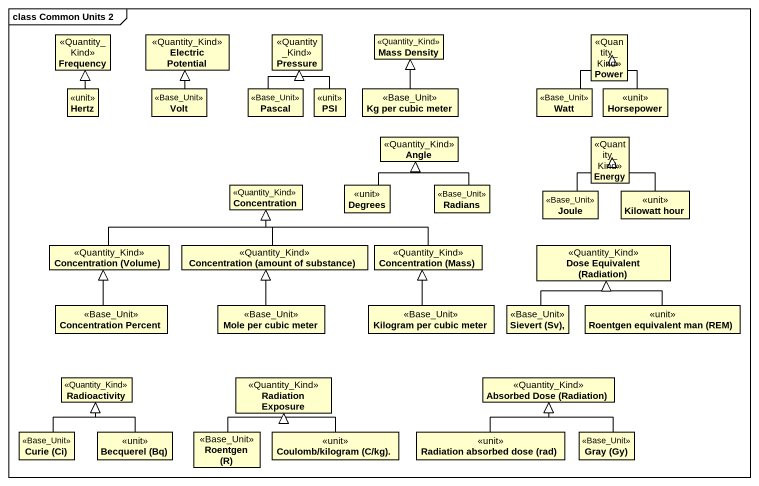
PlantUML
@startuml
mainframe class Common Units 2
hide circle
hide empty members
class Frequency <<Quantity_Kind>>
class "Electric Potential" as Electric_Potential <<Quantity_Kind>>
class Pressure <<Quantity_Kind>>
class "Mass Density" as Mass_Density <<Quantity_Kind>>
class Power <<Quantity_Kind>>
class Hertz <<unit>>
class Volt <<Base_Unit>>
class Pascal <<Base_Unit>>
class PSI <<unit>>
class "Kg per cubic meter" as Kg_per_cubic_meter <<Base_Unit>>
class Watt <<Base_Unit>>
class Horsepower <<unit>>
class Angle <<Quantity_Kind>>
class Energy <<Quantity_Kind>>
class Concentration <<Quantity_Kind>>
class Degrees <<unit>>
class Radians <<Base_Unit>>
class Joule <<Base_Unit>>
class "Kilowatt hour" as Kilowatt_hour <<unit>>
class "Concentration (Volume)" as Concentration_Volume <<Quantity_Kind>>
class "Concentration (amount of substance)" as Concentration_amount_of <<Quantity_Kind>>
class "Concentration (Mass)" as Concentration_Mass <<Quantity_Kind>>
class "Dose Equivalent (Radiation)" as Dose_Equivalent_Radiation <<Quantity_Kind>>
class "Concentration Percent" as Concentration_Percent <<Base_Unit>>
class "Mole per cubic meter" as Mole_per_cubic_meter <<Base_Unit>>
class "Kilogram per cubic meter" as Kilogram_per_cubic_meter <<Base_Unit>>
class "Sievert (Sv)," as Sievert_Sv <<Base_Unit>>
class "Roentgen equivalent man (REM)" as Roentgen_equivalent_man_REM <<unit>>
class Radioactivity <<Quantity_Kind>>
class "Radiation Exposure" as Radiation_Exposure <<Quantity_Kind>>
class "Absorbed Dose (Radiation)" as Absorbed_Dose_Radiation <<Quantity_Kind>>
class "Curie (Ci)" as Curie_Ci <<Base_Unit>>
class "Becquerel (Bq)" as Becquerel_Bq <<unit>>
class "Roentgen (R)" as Roentgen_R <<Base_Unit>>
class "Coulomb/kilogram (C/kg)." as Coulomb_kilogram_C_kg <<unit>>
class "Radiation absorbed dose (rad)" as Radiation_absorbed_dose_rad <<unit>>
class "Gray (Gy)" as Gray_Gy <<Base_Unit>>
Hertz -up-|> Frequency
Volt -up-|> Electric_Potential
Pascal -up-|> Pressure
PSI -up-|> Pressure
Kg_per_cubic_meter -up-|> Mass_Density
Watt -up-|> Power
Horsepower -up-|> Power
Degrees -up-|> Angle
Radians -up-|> Angle
Joule -up-|> Energy
Kilowatt_hour -up-|> Energy
Concentration_Volume -right-|> Concentration
Concentration_amount_of -up-|> Concentration
Concentration_Mass -left-|> Concentration
Concentration_Percent -up-|> Concentration_Volume
Mole_per_cubic_meter -up-|> Concentration_amount_of
Kilogram_per_cubic_meter -up-|> Concentration_Mass
Sievert_Sv -up-|> Dose_Equivalent_Radiation
Roentgen_equivalent_man_REM -up-|> Dose_Equivalent_Radiation
Curie_Ci -up-|> Radioactivity
Becquerel_Bq -up-|> Radioactivity
Roentgen_R -up-|> Radiation_Exposure
Coulomb_kilogram_C_kg -up-|> Radiation_Exposure
Radiation_absorbed_dose_rad -up-|> Absorbed_Dose_Radiation
Gray_Gy -up-|> Absorbed_Dose_Radiation
@enduml
